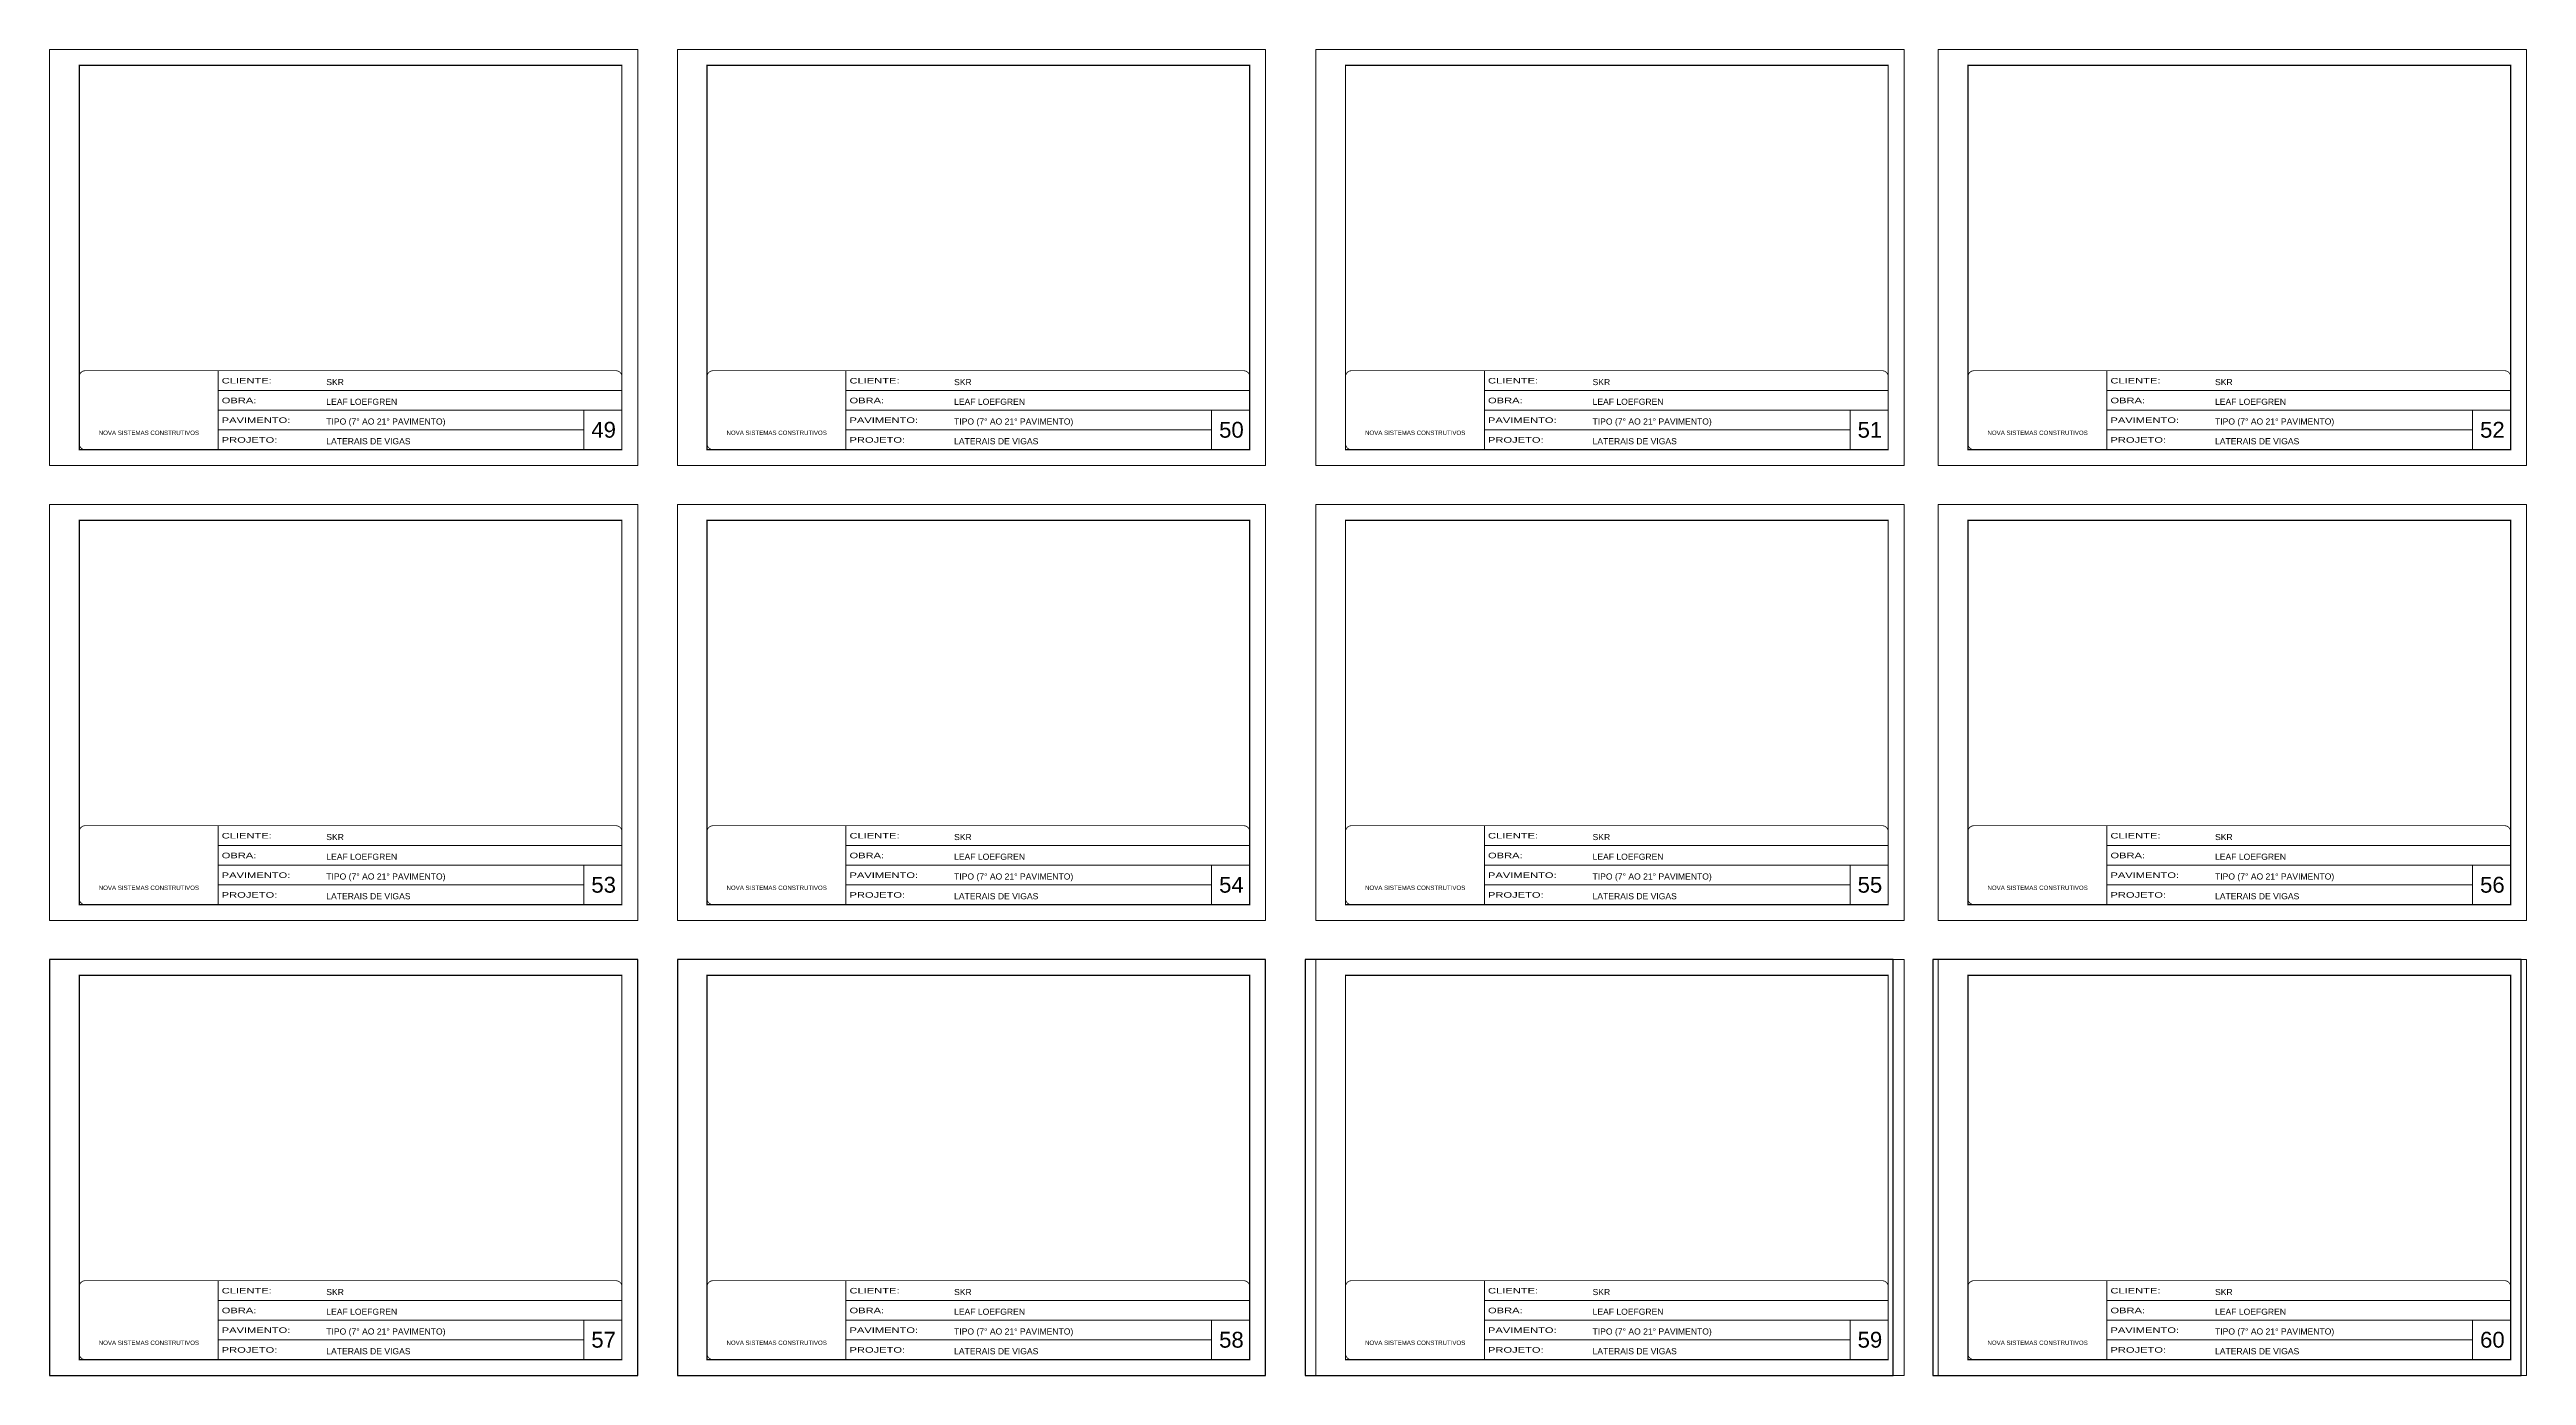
# Model space of a CAD drawing. Extents: x 3309 to 9563, y -2522 to 14608.
# Drawn here: x 3309 to 9563, y -2522 to 825 of the extents above; entities that cross this region are included whole.
import ezdxf

# ---------------------------------------------------------------- set-up
doc = ezdxf.new("R2010")
doc.units = 0
doc.linetypes.add('CONTINUO', pattern=[0])
doc.linetypes.add('DASHED', pattern=[0.75, 0.5, -0.25])
for name, color, linetype, lineweight in [('CARIMBO', 255, 'Continuous', 9), ('Folhas', 255, 'Continuous', 9), ('SARRAFO DE PRESSAO', 251, 'DASHED', 9)]:
    doc.layers.add(name, color=color, linetype=linetype, lineweight=lineweight)
doc.layers.add('Laje_Perimetro', color=7, linetype='Continuous', plot=False)
doc.styles.add('ARIAL', font='arial.ttf')
doc.styles.add('Tecnologia', font='')
doc.styles.get('Tecnologia').set_extended_font_data('Forgotten Futurist')

# ---------------------------------------------------------------- blocks, each defined once
blk = doc.blocks.new('9999999999')
at = {"color": 30, "linetype": 'CONTINUO'}
for p, q in [((98564.6, 34230.2), (98564.6, 34429.4)), ((98564.6, 34379.6), (99584, 34379.6)), ((98564.6, 34329.8), (99488, 34329.8)), ((98564.6, 34280), (99488, 34280)), ((99584, 34329.8), (99488, 34329.8)), ((99488, 34329.8), (99488, 34230.2))]:
    blk.add_line(p, q, dxfattribs=at)
at = {"color": 30, "linetype": 'CONTINUO', "const_width": 2}
blk.add_lwpolyline([(99584, 34230.2), (99584, 34414.4, 0.414214), (99569, 34429.4), (98229, 34429.4, 0.414214), (98214, 34414.4), (98214, 34245.2, 0.414214), (98229, 34230.2), (99584, 34230.2)], format="xyb", dxfattribs=at)
at = {"layer": 'Folhas'}
blk.add_lwpolyline([(98139, 34190.2), (99624, 34190.2), (99624, 35240.2), (98139, 35240.2)], close=True, dxfattribs=at)
at = {"layer": 'Folhas', "color": 30, "const_width": 3}
blk.add_lwpolyline([(98214, 34230.2), (99584, 34230.2), (99584, 35200.2), (98214, 35200.2)], close=True, dxfattribs=at)
at = {"color": 7, "linetype": 'Continuous', "ltscale": 5, "style": 'ARIAL'}
for s, height, p in [('SKR', 15.48, (98837.7, 34393.1)), ('LEAF LOEFGREN', 15.483, (98837.7, 34343.3)), ('NOVA SISTEMAS CONSTRUTIVOS', 11.059, (98263.2, 34267.2)), ('TIPO (7° AO 21° PAVIMENTO)', 15.483, (98837.7, 34293.5)), ('LATERAIS DE VIGAS', 15.483, (98837.7, 34243.7))]:
    blk.add_text(s, height=height, dxfattribs=at).set_placement(p)
at = {"layer": 'Folhas', "color": 7, "style": 'Tecnologia', "width": 1.5}
for s, p in [('CLIENTE:', (98573.7, 34397.2)), ('OBRA:', (98573.7, 34347.3)), ('PAVIMENTO:', (98573.7, 34297.5)), ('PROJETO:', (98573.7, 34247.7))]:
    blk.add_text(s, height=14, dxfattribs=at).set_placement(p)

msp = doc.modelspace()

# ---------------------------------------------------------------- linework, layer by layer
at = {"layer": 'Laje_Perimetro'}
for points in [[(4794.37, -1472.19), (3309.37, -1472.19), (3309.37, -2522.19), (4794.37, -2522.19)], [(6379.37, -1472.19), (4894.37, -1472.19), (4894.37, -2522.19), (6379.37, -2522.19)], [(7964.37, -1472.19), (6479.37, -1472.19), (6479.37, -2522.19), (7964.37, -2522.19)], [(9549.37, -1472.19), (8064.37, -1472.19), (8064.37, -2522.19), (9549.37, -2522.19)]]:
    msp.add_lwpolyline(points, close=True, dxfattribs=at)

# ---------------------------------------------------------------- block references
at = {"layer": 'SARRAFO DE PRESSAO', "color": 6, "linetype": 'ByBlock'}
for p in [(-94829.61, -34415.25), (-93244.61, -34415.25), (-91632.61, -34415.25), (-90061.11, -34415.25), (-94829.61, -35563.82), (-93244.61, -35563.82), (-91632.61, -35563.82), (-90061.11, -35563.82), (-94829.61, -36712.4), (-93244.61, -36712.4), (-91632.61, -36712.4), (-90061.11, -36712.4)]:
    msp.add_blockref('9999999999', p, dxfattribs=at)

# ---------------------------------------------------------------- texts
at = {"layer": 'CARIMBO', "style": 'ARIAL'}
for s, p in [('49', (4677.23, -154.9)), ('50', (6262.23, -154.9)), ('51', (7874.23, -154.9)), ('52', (9445.73, -154.9)), ('53', (4677.23, -1303.47)), ('54', (6262.23, -1303.47)), ('55', (7874.23, -1303.47)), ('56', (9445.73, -1303.47)), ('57', (4677.23, -2452.05)), ('58', (6262.23, -2452.05)), ('59', (7874.23, -2452.05)), ('60', (9445.73, -2452.05))]:
    msp.add_text(s, height=40, dxfattribs=at).set_placement(p)

doc.saveas('drawing.dxf')
